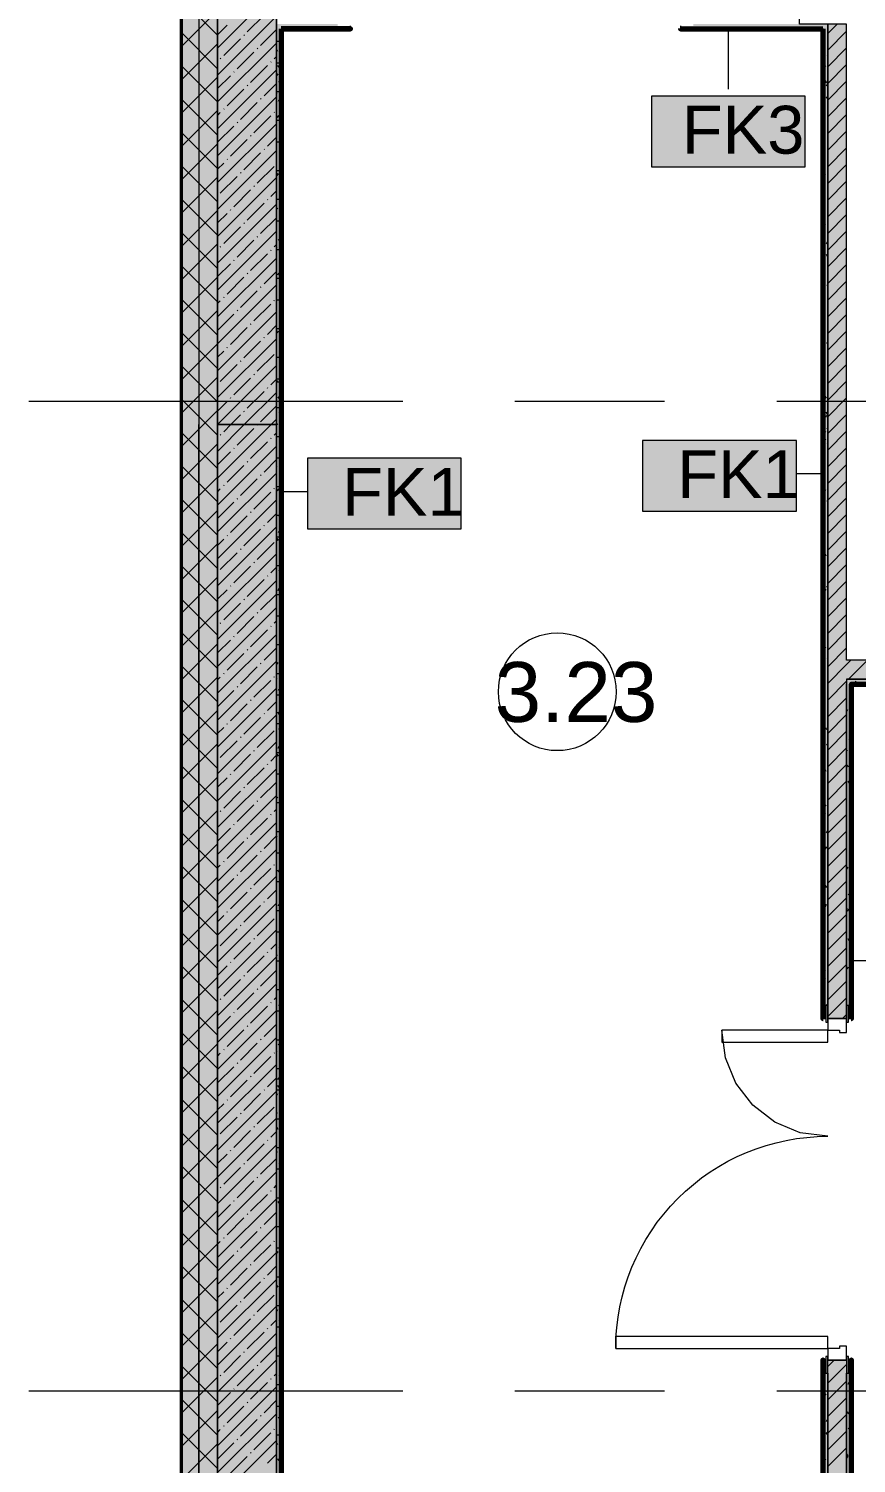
# Model space of a CAD drawing. Header units: millimetres. Extents: x -3817 to 677485, y -22715 to 103890.
# Drawn here: x 640634 to 644147, y 5168 to 11256 of the extents above; entities that cross this region are included whole.
import ezdxf

# ---------------------------------------------------------------- set-up
doc = ezdxf.new("R2010")
doc.units = ezdxf.units.MM
doc.layers.add('PDF _Геометрия', color=7, linetype='Continuous', true_color=0x1d1d1d)
doc.layers.add('PDF _Сплошная заливка', color=7, linetype='Continuous', true_color=0xffffff)
doc.layers.add('PDF _Текст', color=7, linetype='Continuous')
doc.styles.add('PDF GOST-Common', font='arial.ttf')

msp = doc.modelspace()

# ---------------------------------------------------------------- hatches: boundary and pattern name
at = {"layer": 'PDF _Сплошная заливка', "transparency": 33554559}
for points in [[(641285.5, 1775.9), (641435.5, 1775.9), (641435.5, 12267.9), (641285.5, 12267.9), (641285.5, 1922.8)], [(641435.5, 1975.9), (641685.5, 1975.9), (641685.5, 9575.9), (641435.5, 9575.9), (641435.5, 2950.4)]]:
    msp.add_hatch(color=256, dxfattribs=at).paths.add_polyline_path(points)
h = msp.add_hatch(color=256, dxfattribs=at)
h.paths.add_polyline_path([(643992.5, 11255.9), (644005.5, 11255.9), (644005.5, 11275.9), (643455.5, 11275.9), (643455.5, 11267.9), (643400.5, 11267.9), (643400.5, 11255.9), (643754.8, 11255.9)], flags=0)
h.paths.add_polyline_path([(641705.5, 11255.9), (642000.5, 11255.9), (642000.5, 11267.9), (641945.5, 11267.9), (641945.5, 11275.9), (641705.5, 11275.9)], flags=0)
h = msp.add_hatch(color=256, dxfattribs=at)
h.paths.add_polyline_path([(644025.5, 1975.9), (644025.5, 5550.9), (644017.5, 5550.9), (644017.5, 5605.9), (644005.5, 5605.9), (644005.5, 1975.9)], flags=0)
h.paths.add_polyline_path([(644017.5, 7055.9), (644017.5, 7110.9), (644025.5, 7110.9), (644025.5, 11275.9), (644005.5, 11275.9), (644005.5, 7055.9)], flags=0)
h = msp.add_hatch(color=256, dxfattribs=at)
h.paths.add_polyline_path([(644105.5, 1975.9), (644105.5, 5605.9), (644025.5, 5605.9), (644025.5, 1975.9)], flags=0)
h.paths.add_polyline_path([(644105.5, 7055.9), (644105.5, 11275.9), (644025.5, 11275.9), (644025.5, 7055.9), (644075.5, 7055.9)], flags=0)
h = msp.add_hatch(color=256, dxfattribs=at)
h.paths.add_polyline_path([(646265.5, 8495.9), (646285.5, 8495.9), (646285.5, 8575.9), (645485.5, 8575.9), (645485.5, 8495.9), (645515.5, 8495.9)], flags=0)
h.paths.add_polyline_path([(644105.5, 8495.9), (644535.5, 8495.9), (644535.5, 8575.9), (644105.5, 8575.9)], flags=0)
h = msp.add_hatch(color=256, dxfattribs=at)
h.paths.add_polyline_path([(644535.5, 8475.9), (644535.5, 8487.9), (644505.5, 8487.9), (644505.5, 8495.9), (644105.5, 8495.9), (644105.5, 8475.9), (644505.5, 8475.9)], flags=0)
h.paths.add_polyline_path([(646265.5, 8475.9), (646265.5, 8495.9), (645515.5, 8495.1), (645515.5, 8487.9), (645485.5, 8487.9), (645485.5, 8475.9), (646264.5, 8475.9)], flags=0)
h = msp.add_hatch(color=256, dxfattribs=at)
h.paths.add_polyline_path([(644113.5, 1975.9), (644125.5, 1975.9), (644125.5, 5605.9), (644113.5, 5605.9), (644113.5, 5550.9), (644105.5, 5550.9), (644105.5, 1975.9)], flags=0)
h.paths.add_polyline_path([(644113.5, 7055.9), (644125.5, 7055.9), (644125.5, 8475.9), (644105.5, 8475.9), (644106.3, 7110.9), (644113.5, 7110.9), (644113.5, 7060.5)], flags=0)

# ---------------------------------------------------------------- linework, layer by layer
at = {"layer": 'PDF _Геометрия', "color": 9, "lineweight": 9, "true_color": 0xc0c0c0}
for points in [[(644585.5, 12483.9), (644585.5, 12495.9), (643885.5, 12495.9), (643885.5, 12475.9), (644555.5, 12475.9), (643905.5, 12475.9), (643905.5, 12275.9), (644405.5, 12275.9), (644405.5, 8575.9), (644105.5, 8575.9), (644105.5, 11275.9), (644025.5, 11275.9), (644005.5, 11275.9), (643905.5, 11275.9), (643905.5, 11475.9), (643905.5, 11495.9), (643400.5, 11495.9), (643400.5, 11483.9)], [(642000.5, 11483.9), (642000.5, 11495.9), (641685.5, 11495.9), (641685.5, 11475.9), (641685.5, 11275.9), (641685.5, 2045.9), (641685.5, 9575.9), (641435.5, 9575.9), (641435.5, 1975.9), (641435.5, 1775.9), (643105.5, 1775.9), (643105.5, 2025.9), (644004.5, 2025.9)], [(641705.5, 11255.9), (642000.5, 11255.9), (642000.5, 11267.9)], [(643400.5, 11267.9), (643400.5, 11255.9)], [(644005.5, 7055.9), (644017.5, 7055.9)], [(644025.5, 7055.9), (644105.5, 7055.9)], [(644113.5, 7055.9), (644125.5, 7055.9)], [(644017.5, 5605.9), (644005.5, 5605.9), (644005.5, 1975.9), (644005.5, 1775.9), (644005.5, 1617.9), (644805.5, 1617.9), (644805.5, 1775.9), (644805.5, 1975.9), (644126.5, 1975.9)], [(644105.5, 5605.9), (644025.5, 5605.9)], [(644125.5, 1975.9), (644125.5, 5605.9), (644113.5, 5605.9)]]:
    msp.add_lwpolyline(points, dxfattribs=at)
for points in [[(641685.5, 12475.9), (641435.5, 12475.9), (641279, 12475.9), (641279, 12275.9), (641435.5, 12275.9), (641435.5, 9575.9), (641685.5, 9575.9), (641685.5, 12275.9)], [(641277.5, 1775.9), (641277.5, 1622.9), (641277.5, 1617.9), (643105.5, 1617.9), (643105.5, 1775.9), (641435.5, 1775.9), (641435.5, 12267.9), (641435.5, 12270.9), (641435.5, 12275.9), (641282.5, 12275.9), (641277.5, 12275.9)]]:
    msp.add_lwpolyline(points, close=True, dxfattribs=at)
at = {"layer": 'PDF _Геометрия', "color": 7, "lineweight": 9}
for points in [[(641435.5, 12270.9), (641285.5, 12270.9), (641282.5, 12270.9), (641282.5, 1775.9), (641282.5, 1625.9), (641282.5, 1622.9), (643105.5, 1622.9)], [(641435.5, 12267.9), (641285.5, 12267.9), (641285.5, 1775.9), (641285.5, 1625.9), (643105.5, 1625.9)], [(641356.5, 12275.9), (641356.5, 1696.9), (643105.5, 1696.9), (641435.5, 1696.9)], [(641705.5, 2045.9), (641705.5, 11254.9)], [(643400.5, 11255.9), (643992.5, 11255.9), (644005.5, 11255.9)], [(643603.4, 11255.4), (643603.4, 10999.5)], [(644005.5, 11254.9), (644005.5, 7055.9)], [(641356.5, 1975.9), (641356.5, 9575.9)], [(644005, 9367.1), (643892.5, 9367.1)], [(641706, 9292.1), (641816.9, 9292.1)], [(644105.5, 8495.9), (644505.5, 8495.9), (644105.5, 8495.9), (644105.5, 8475.9), (644105.5, 7060.5), (644105.5, 8475.9)], [(644125.5, 8475.9), (644535.5, 8475.9)], [(644125.5, 7055.9), (644125.5, 8474.9)], [(644126, 7302.5), (644409.6, 7302.5)], [(644005.5, 1975.9), (644025.5, 1975.9), (644025.5, 5550.9), (644025.5, 1975.9), (644105.5, 1975.9), (644105.5, 5550.9), (644105.5, 1975.9), (644125.5, 1975.9)]]:
    msp.add_lwpolyline(points, dxfattribs=at)
at = {"layer": 'PDF _Геометрия', "lineweight": 9}
for points in [[(641435.5, 11173.3), (641685.5, 11423.3)], [(641435.5, 11228), (641285.5, 11378)], [(641285.5, 11182.8), (641435.5, 11332.8)], [(641435.5, 11059.2), (641685.5, 11309.2)], [(641435.5, 11230.3), (641475.8, 11270.7)], [(641561.4, 11242.2), (641632.7, 11313.4)], [(644025.5, 11235.8), (644065.5, 11275.9)], [(641435.5, 11086.5), (641285.5, 11236.5)], [(641461.6, 11142.4), (641532.9, 11213.6)], [(641547.1, 11227.9), (641549.5, 11230.3)], [(641618.4, 11185.1), (641685.5, 11252.2)], [(644025.5, 11165.1), (644105.5, 11245.1)], [(641285.5, 11041.4), (641435.5, 11191.4)], [(641435.5, 10945.2), (641685.5, 11195.2)], [(641518.6, 11085.3), (641589.9, 11156.6)], [(641604.1, 11170.9), (641606.5, 11173.2)], [(644025.5, 11094.4), (644105.5, 11174.4)], [(641435.5, 10945.1), (641285.5, 11095.1)], [(641435.5, 10831.1), (641685.5, 11081.1)], [(641447.3, 11128.1), (641449.7, 11130.5)], [(641575.6, 11028.3), (641646.9, 11099.6)], [(641661.2, 11113.8), (641663.5, 11116.2)], [(641675.4, 11128.1), (641685.5, 11138.2)], [(644025.5, 11023.7), (644105.5, 11103.7)], [(641285.5, 10899.9), (641435.5, 11049.9)], [(641435.5, 11002.2), (641490.1, 11056.8)], [(641504.3, 11071.1), (641506.7, 11073.4)], [(641632.7, 10971.3), (641685.5, 11024.1)], [(644025.5, 10952.9), (644105.5, 11032.9)], [(641435.5, 10717.1), (641685.5, 10967.1)], [(641475.8, 10928.5), (641547.1, 10999.8)], [(641561.4, 11014.1), (641563.7, 11016.4)], [(641618.4, 10957), (641620.8, 10959.4)], [(644025.5, 10882.2), (644105.5, 10962.2)], [(641435.5, 10803.7), (641285.5, 10953.7)], [(641285.5, 10758.5), (641435.5, 10908.5)], [(641435.5, 10888.2), (641447.3, 10900)], [(641461.6, 10914.3), (641464, 10916.6)], [(641532.9, 10871.5), (641604.1, 10942.8)], [(641675.4, 10900), (641677.8, 10902.4)], [(641435.5, 10603), (641685.5, 10853)], [(641435.5, 10774.1), (641504.3, 10843)], [(641518.6, 10857.2), (641521, 10859.6)], [(641589.9, 10814.5), (641661.2, 10885.7)], [(644025.5, 10811.5), (644105.5, 10891.5)], [(641435.5, 10662.3), (641285.5, 10812.3)], [(641490.1, 10714.7), (641561.4, 10786)], [(641575.6, 10800.2), (641578, 10802.6)], [(641646.9, 10757.4), (641685.5, 10796)], [(644025.5, 10740.8), (644105.5, 10820.8)], [(641285.5, 10617.1), (641435.5, 10767.1)], [(641435.5, 10489), (641685.5, 10739)], [(641547.1, 10657.6), (641618.4, 10728.9)], [(641632.7, 10743.2), (641635, 10745.6)], [(644025.5, 10670.1), (644105.5, 10750.1)], [(641435.5, 10520.9), (641285.5, 10670.9)], [(641435.5, 10660.1), (641461.6, 10686.2)], [(641475.8, 10700.4), (641478.2, 10702.8)], [(641604.1, 10600.6), (641675.4, 10671.9)], [(644025.5, 10599.4), (644105.5, 10679.4)], [(641285.5, 10475.7), (641435.5, 10625.7)], [(641435.5, 10374.9), (641685.5, 10624.9)], [(641447.3, 10557.9), (641518.6, 10629.1)], [(641532.9, 10643.4), (641535.2, 10645.8)], [(644025.5, 10528.7), (644105.5, 10608.7)], [(641504.3, 10500.8), (641575.6, 10572.1)], [(641589.9, 10586.4), (641592.3, 10588.7)], [(641661.2, 10543.6), (641685.5, 10567.9)], [(644025.5, 10458), (644105.5, 10538)], [(641435.5, 10379.4), (641285.5, 10529.4)], [(641285.5, 10334.3), (641435.5, 10484.3)], [(641435.5, 10260.9), (641685.5, 10510.9)], [(641435.5, 10432), (641475.8, 10472.3)], [(641490.1, 10486.6), (641492.5, 10488.9)], [(641561.4, 10443.8), (641632.7, 10515.1)], [(641646.9, 10529.3), (641649.3, 10531.7)], [(641461.6, 10344), (641532.9, 10415.3)], [(641547.1, 10429.6), (641549.5, 10431.9)], [(641618.4, 10386.8), (641685.5, 10453.9)], [(644025.5, 10387.3), (644105.5, 10467.3)], [(641435.5, 10238), (641285.5, 10388)], [(641435.5, 10146.8), (641685.5, 10396.8)], [(641518.6, 10287), (641589.9, 10358.3)], [(641604.1, 10372.5), (641606.5, 10374.9)], [(644025.5, 10316.5), (644105.5, 10396.5)], [(641285.5, 10192.8), (641435.5, 10342.8)], [(641447.3, 10329.8), (641449.7, 10332.1)], [(641575.6, 10230), (641646.9, 10301.2)], [(641661.2, 10315.5), (641663.5, 10317.9)], [(641675.4, 10329.8), (641685.5, 10339.8)], [(644025.5, 10245.8), (644105.5, 10325.8)], [(641435.5, 10096.6), (641285.5, 10246.6)], [(641435.5, 10032.8), (641685.5, 10282.8)], [(641435.5, 10203.9), (641490.1, 10258.5)], [(641504.3, 10272.7), (641506.7, 10275.1)], [(644025.5, 10175.1), (644105.5, 10255.1)], [(641285.5, 10051.4), (641435.5, 10201.4)], [(641435.5, 9918.7), (641685.5, 10168.7)], [(641475.8, 10130.2), (641547.1, 10201.5)], [(641561.4, 10215.7), (641563.7, 10218.1)], [(641632.7, 10172.9), (641685.5, 10225.8)], [(644025.5, 10104.4), (644105.5, 10184.4)], [(641461.6, 10115.9), (641464, 10118.3)], [(641532.9, 10073.1), (641604.1, 10144.4)], [(641618.4, 10158.7), (641620.8, 10161.1)], [(644025.5, 10033.7), (644105.5, 10113.7)], [(641435.5, 9955.2), (641285.5, 10105.2)], [(641285.5, 9910), (641435.5, 10060)], [(641435.5, 10089.8), (641447.3, 10101.7)], [(641435.5, 9804.7), (641685.5, 10054.7)], [(641518.6, 10058.9), (641521, 10061.3)], [(641589.9, 10016.1), (641661.2, 10087.4)], [(641675.4, 10101.7), (641677.8, 10104)], [(641435.5, 9975.8), (641504.3, 10044.6)], [(641490.1, 9916.3), (641561.4, 9987.6)], [(641575.6, 10001.9), (641578, 10004.2)], [(641646.9, 9959.1), (641685.5, 9997.7)], [(644025.5, 9963), (644105.5, 10043)], [(641435.5, 9813.8), (641285.5, 9963.7)], [(641435.5, 9690.6), (641685.5, 9940.6)], [(641547.1, 9859.3), (641618.4, 9930.6)], [(641632.7, 9944.8), (641635, 9947.2)], [(644025.5, 9892.3), (644105.5, 9972.3)], [(641285.5, 9768.6), (641435.5, 9918.6)], [(641435.5, 9861.7), (641461.6, 9887.8)], [(641475.8, 9902.1), (641478.2, 9904.4)], [(641604.1, 9802.3), (641675.4, 9873.6)], [(644025.5, 9821.6), (644105.5, 9901.6)], [(641435.5, 9672.3), (641285.5, 9822.3)], [(641435.5, 9576.6), (641685.5, 9826.6)], [(641447.3, 9759.5), (641518.6, 9830.8)], [(641532.9, 9845), (641535.2, 9847.4)], [(644025.5, 9750.9), (644105.5, 9830.9)], [(641285.5, 9627.2), (641435.5, 9777.2)], [(641504.3, 9702.5), (641575.6, 9773.8)], [(641589.9, 9788), (641592.3, 9790.4)], [(641661.2, 9745.3), (641685.5, 9769.6)], [(644025.5, 9680.2), (644105.5, 9760.2)], [(641435.5, 9530.9), (641285.5, 9680.9)], [(641435.5, 9462.5), (641548.8, 9575.9), (641685.5, 9712.5)], [(641490.1, 9688.2), (641492.5, 9690.6)], [(641561.4, 9645.5), (641632.7, 9716.7)], [(641646.9, 9731), (641649.3, 9733.4)], [(644025.5, 9609.4), (644105.5, 9689.4)], [(641285.5, 9485.7), (641435.5, 9635.7)], [(641435.5, 9633.6), (641475.8, 9674)], [(641547.1, 9631.2), (641549.5, 9633.6)], [(641618.4, 9588.4), (641685.5, 9655.5)], [(644025.5, 9538.7), (644105.5, 9618.7)], [(641435.5, 9348.5), (641662.8, 9575.9), (641685.5, 9598.5)], [(641461.6, 9545.7), (641491.8, 9575.9), (641532.9, 9616.9)], [(641518.6, 9488.6), (641589.9, 9559.9)], [(641604.1, 9574.2), (641605.8, 9575.9), (641606.5, 9576.6)], [(641435.5, 9389.5), (641285.5, 9539.5)], [(641447.3, 9531.4), (641449.7, 9533.8)], [(641575.6, 9431.6), (641646.9, 9502.9)], [(641661.2, 9517.2), (641663.5, 9519.5)], [(641675.4, 9531.4), (641685.5, 9541.5)], [(644025.5, 9468), (644105.5, 9548)], [(641285.5, 9344.3), (641435.5, 9494.3)], [(641435.5, 9234.4), (641685.5, 9484.4)], [(641435.5, 9405.5), (641490.1, 9460.1)], [(641504.3, 9474.4), (641506.7, 9476.8)], [(644025.5, 9397.3), (644105.5, 9477.3)], [(641435.5, 9248.1), (641285.5, 9398.1)], [(641475.8, 9331.8), (641547.1, 9403.1)], [(641561.4, 9417.4), (641563.7, 9419.7)], [(641632.7, 9374.6), (641685.5, 9427.4)], [(644025.5, 9326.6), (644105.5, 9406.6)], [(641285.5, 9202.9), (641435.5, 9352.9)], [(641435.5, 9120.4), (641685.5, 9370.4)], [(641461.6, 9317.6), (641464, 9319.9)], [(641532.9, 9274.8), (641604.1, 9346.1)], [(641618.4, 9360.3), (641620.8, 9362.7)], [(644025.5, 9255.9), (644105.5, 9335.9)], [(641435.5, 9106.6), (641285.5, 9256.6)], [(641435.5, 9291.5), (641447.3, 9303.3)], [(641435.5, 9006.3), (641685.5, 9256.3)], [(641518.6, 9260.5), (641521, 9262.9)], [(641589.9, 9217.8), (641661.2, 9289.1)], [(641675.4, 9303.3), (641677.8, 9305.7)], [(644025.5, 9185.2), (644105.5, 9265.2)], [(641285.5, 9061.5), (641435.5, 9211.5)], [(641435.5, 9177.4), (641504.3, 9246.3)], [(641575.6, 9203.5), (641578, 9205.9)], [(641646.9, 9160.8), (641685.5, 9199.3)], [(644025.5, 9114.5), (644105.5, 9194.5)], [(641435.5, 8892.3), (641685.5, 9142.3)], [(641490.1, 9118), (641561.4, 9189.3)], [(641547.1, 9061), (641618.4, 9132.2)], [(641632.7, 9146.5), (641635, 9148.9)], [(641435.5, 8965.2), (641285.5, 9115.2)], [(641435.5, 9063.4), (641461.6, 9089.5)], [(641475.8, 9103.7), (641478.2, 9106.1)], [(641604.1, 9003.9), (641675.4, 9075.2)], [(644025.5, 9043.8), (644105.5, 9123.8)], [(641285.5, 8920), (641435.5, 9070)], [(641435.5, 8778.2), (641685.5, 9028.2)], [(641447.3, 8961.2), (641518.6, 9032.4)], [(641532.9, 9046.7), (641535.2, 9049.1)], [(644025.5, 8973), (644105.5, 9053)], [(641435.5, 8823.8), (641285.5, 8973.8)], [(641504.3, 8904.1), (641575.6, 8975.4)], [(641589.9, 8989.7), (641592.3, 8992.1)], [(641661.2, 8946.9), (641685.5, 8971.2)], [(644025.5, 8902.3), (644105.5, 8982.3)], [(641285.5, 8778.6), (641435.5, 8928.6)], [(641435.5, 8664.2), (641685.5, 8914.2)], [(641490.1, 8889.9), (641492.5, 8892.3)], [(641561.4, 8847.1), (641632.7, 8918.4)], [(641646.9, 8932.7), (641649.3, 8935)], [(644025.5, 8831.6), (644105.5, 8911.6)], [(641435.5, 8682.4), (641285.5, 8832.4)], [(641435.5, 8835.3), (641475.8, 8875.6)], [(641547.1, 8832.9), (641549.5, 8835.2)], [(641618.4, 8790.1), (641685.5, 8857.2)], [(644025.5, 8760.9), (644105.5, 8840.9)], [(641285.5, 8637.2), (641435.5, 8787.2)], [(641435.5, 8550.1), (641685.5, 8800.1)], [(641461.6, 8747.3), (641532.9, 8818.6)], [(641604.1, 8775.8), (641606.5, 8778.2)], [(644025.5, 8690.2), (644105.5, 8770.2)], [(641447.3, 8733.1), (641449.7, 8735.4)], [(641518.6, 8690.3), (641589.9, 8761.6)], [(641661.2, 8718.8), (641663.5, 8721.2)], [(641675.4, 8733.1), (641685.5, 8743.1)], [(641435.5, 8541), (641285.5, 8691)], [(641285.5, 8495.8), (641435.5, 8645.8)], [(641435.5, 8436.1), (641685.5, 8686.1)], [(641435.5, 8607.2), (641490.1, 8661.8)], [(641504.3, 8676), (641506.7, 8678.4)], [(641575.6, 8633.3), (641646.9, 8704.6)], [(644025.5, 8619.5), (644105.5, 8699.5)], [(641475.8, 8533.5), (641547.1, 8604.8)], [(641561.4, 8619), (641563.7, 8621.4)], [(641632.7, 8576.3), (641685.5, 8629.1)], [(644025.5, 8548.8), (644105.5, 8628.8)], [(641435.5, 8399.5), (641285.5, 8549.5)], [(641435.5, 8322.1), (641685.5, 8572.1)], [(641532.9, 8476.5), (641604.1, 8547.7)], [(641618.4, 8562), (641620.8, 8564.4)], [(644025.5, 8478.1), (644105.5, 8558.1), (644123.3, 8575.9)], [(644114, 8495.9), (644194, 8575.9)], [(641285.5, 8354.4), (641435.5, 8504.4)], [(641435.5, 8493.1), (641447.3, 8505)], [(641461.6, 8519.2), (641464, 8521.6)], [(641518.6, 8462.2), (641521, 8464.6)], [(641589.9, 8419.4), (641661.2, 8490.7)], [(641675.4, 8505), (641677.8, 8507.3)], [(644025.5, 8407.4), (644105.5, 8487.4)], [(641435.5, 8258.1), (641285.5, 8408.1)], [(641435.5, 8208), (641685.5, 8458)], [(641435.5, 8379.1), (641504.3, 8447.9)], [(641575.6, 8405.2), (641578, 8407.5)], [(644025.5, 8336.6), (644105.5, 8416.6)], [(641285.5, 8212.9), (641435.5, 8362.9)], [(641435.5, 8094), (641685.5, 8344)], [(641490.1, 8319.6), (641561.4, 8390.9)], [(641632.7, 8348.2), (641635, 8350.5)], [(641646.9, 8362.4), (641685.5, 8401)], [(644025.5, 8265.9), (644105.5, 8345.9)], [(641435.5, 8265), (641461.6, 8291.1)], [(641475.8, 8305.4), (641478.2, 8307.8)], [(641547.1, 8262.6), (641618.4, 8333.9)], [(641435.5, 8116.7), (641285.5, 8266.7)], [(641285.5, 8071.5), (641435.5, 8221.5)], [(641435.5, 7979.9), (641685.5, 8229.9)], [(641447.3, 8162.8), (641518.6, 8234.1)], [(641532.9, 8248.4), (641535.2, 8250.7)], [(641604.1, 8205.6), (641675.4, 8276.9)], [(644025.5, 8195.2), (644105.5, 8275.2)], [(641504.3, 8105.8), (641575.6, 8177.1)], [(641589.9, 8191.3), (641592.3, 8193.7)], [(641661.2, 8148.6), (641685.5, 8172.9)], [(644025.5, 8124.5), (644105.5, 8204.5)], [(641435.5, 7975.3), (641285.5, 8125.3)], [(641435.5, 7865.9), (641685.5, 8115.9)], [(641561.4, 8048.8), (641632.7, 8120.1)], [(641646.9, 8134.3), (641649.3, 8136.7)], [(644025.5, 8053.8), (644105.5, 8133.8)], [(641285.5, 7930.1), (641435.5, 8080.1)], [(641435.5, 8036.9), (641475.8, 8077.3)], [(641490.1, 8091.5), (641492.5, 8093.9)], [(641547.1, 8034.5), (641549.5, 8036.9)], [(641618.4, 7991.7), (641685.5, 8058.8)], [(644025.5, 7983.1), (644105.5, 8063.1)], [(641435.5, 7833.9), (641285.5, 7983.9)], [(641435.5, 7751.8), (641685.5, 8001.8)], [(641461.6, 7949), (641532.9, 8020.3)], [(641604.1, 7977.5), (641606.5, 7979.9)], [(644025.5, 7912.4), (644105.5, 7992.4)], [(641285.5, 7788.7), (641435.5, 7938.7)], [(641447.3, 7934.7), (641449.7, 7937.1)], [(641518.6, 7892), (641589.9, 7963.2)], [(641661.2, 7920.5), (641663.5, 7922.8)], [(641675.4, 7934.7), (641685.5, 7944.8)], [(644025.5, 7841.7), (644105.5, 7921.7)], [(641435.5, 7637.8), (641685.5, 7887.8)], [(641435.5, 7808.8), (641490.1, 7863.4)], [(641504.3, 7877.7), (641506.7, 7880.1)], [(641575.6, 7834.9), (641646.9, 7906.2)], [(641435.5, 7692.4), (641285.5, 7842.4)], [(641285.5, 7647.3), (641435.5, 7797.3)], [(641475.8, 7735.1), (641547.1, 7806.4)], [(641561.4, 7820.7), (641563.7, 7823)], [(641632.7, 7777.9), (641685.5, 7830.7)], [(644025.5, 7771), (644105.5, 7851)], [(641435.5, 7523.7), (641685.5, 7773.7)], [(641532.9, 7678.1), (641604.1, 7749.4)], [(641618.4, 7763.6), (641620.8, 7766)], [(644025.5, 7700.3), (644105.5, 7780.3)], [(641435.5, 7551), (641285.5, 7701)], [(641435.5, 7694.8), (641447.3, 7706.6)], [(641461.6, 7720.9), (641464, 7723.3)], [(641589.9, 7621.1), (641661.2, 7692.4)], [(641675.4, 7706.6), (641677.8, 7709)], [(644025.5, 7629.5), (644105.5, 7709.5)], [(641285.5, 7505.8), (641435.5, 7655.8)], [(641435.5, 7409.7), (641685.5, 7659.7)], [(641435.5, 7580.7), (641504.3, 7649.6)], [(641518.6, 7663.9), (641521, 7666.2)], [(644025.5, 7558.8), (644105.5, 7638.8)], [(641435.5, 7409.6), (641285.5, 7559.6)], [(641490.1, 7521.3), (641561.4, 7592.6)], [(641575.6, 7606.8), (641578, 7609.2)], [(641632.7, 7549.8), (641635, 7552.2)], [(641646.9, 7564.1), (641685.5, 7602.6)], [(644025.5, 7488.1), (644105.5, 7568.1)], [(641285.5, 7364.4), (641435.5, 7514.4)], [(641435.5, 7295.6), (641685.5, 7545.6)], [(641435.5, 7466.7), (641461.6, 7492.8)], [(641475.8, 7507), (641478.2, 7509.4)], [(641547.1, 7464.3), (641618.4, 7535.6)], [(644025.5, 7417.4), (644105.5, 7497.4)], [(641435.5, 7181.6), (641685.5, 7431.6)], [(641447.3, 7364.5), (641518.6, 7435.8)], [(641532.9, 7450), (641535.2, 7452.4)], [(641604.1, 7407.2), (641675.4, 7478.5)], [(641435.5, 7268.2), (641285.5, 7418.2)], [(641285.5, 7223), (641435.5, 7373)], [(641504.3, 7307.5), (641575.6, 7378.7)], [(641589.9, 7393), (641592.3, 7395.4)], [(641661.2, 7350.2), (641685.5, 7374.5)], [(644025.5, 7346.7), (644105.5, 7426.7)], [(641435.5, 7067.5), (641685.5, 7317.5)], [(641561.4, 7250.4), (641632.7, 7321.7)], [(641646.9, 7336), (641649.3, 7338.3)], [(644025.5, 7276), (644105.5, 7356)], [(641435.5, 7126.7), (641285.5, 7276.7)], [(641435.5, 7238.6), (641475.8, 7278.9)], [(641490.1, 7293.2), (641492.5, 7295.6)], [(641618.4, 7193.4), (641685.5, 7260.5)], [(644025.5, 7205.3), (644105.5, 7285.3)], [(641285.5, 7081.6), (641435.5, 7231.6)], [(641435.5, 6953.5), (641685.5, 7203.5)], [(641461.6, 7150.6), (641532.9, 7221.9)], [(641547.1, 7236.2), (641549.5, 7238.5)], [(644025.5, 7134.6), (644105.5, 7214.6)], [(641435.5, 6985.3), (641285.5, 7135.3)], [(641447.3, 7136.4), (641449.7, 7138.7)], [(641518.6, 7093.6), (641589.9, 7164.9)], [(641604.1, 7179.1), (641606.5, 7181.5)], [(641661.2, 7122.1), (641663.5, 7124.5)], [(641675.4, 7136.4), (641685.5, 7146.4)], [(644025.5, 7063.9), (644105.5, 7143.9)], [(641285.5, 6940.1), (641435.5, 7090.2)], [(641435.5, 6839.4), (641685.5, 7089.4)], [(641435.5, 7010.5), (641490.1, 7065.1)], [(641504.3, 7079.4), (641506.7, 7081.7)], [(641575.6, 7036.6), (641646.9, 7107.9)], [(644088.2, 7055.9), (644105.5, 7073.1)], [(641475.8, 6936.8), (641547.1, 7008.1)], [(641561.4, 7022.3), (641563.7, 7024.7)], [(641632.7, 6979.6), (641685.5, 7032.4)], [(641435.5, 6843.9), (641285.5, 6993.9)], [(641285.5, 6798.7), (641435.5, 6948.7)], [(641435.5, 6725.4), (641685.5, 6975.4)], [(641532.9, 6879.8), (641604.1, 6951)], [(641618.4, 6965.3), (641620.8, 6967.7)], [(641435.5, 6896.4), (641447.3, 6908.3)], [(641461.6, 6922.5), (641464, 6924.9)], [(641589.9, 6822.7), (641661.2, 6894)], [(641675.4, 6908.3), (641677.8, 6910.7)], [(641435.5, 6702.5), (641285.5, 6852.5)], [(641435.5, 6611.3), (641685.5, 6861.3)], [(641435.5, 6782.4), (641504.3, 6851.3)], [(641518.6, 6865.5), (641521, 6867.9)], [(641285.5, 6657.3), (641435.5, 6807.3)], [(641490.1, 6723), (641561.4, 6794.2)], [(641575.6, 6808.5), (641578, 6810.9)], [(641646.9, 6765.7), (641685.5, 6804.3)], [(641435.5, 6561.1), (641285.5, 6711.1)], [(641435.5, 6497.3), (641685.5, 6747.3)], [(641475.8, 6708.7), (641478.2, 6711.1)], [(641547.1, 6665.9), (641618.4, 6737.2)], [(641632.7, 6751.5), (641635, 6753.8)], [(641285.5, 6515.9), (641435.5, 6665.9)], [(641435.5, 6668.3), (641461.6, 6694.4)], [(641447.3, 6566.1), (641518.6, 6637.4)], [(641532.9, 6651.7), (641535.2, 6654)], [(641604.1, 6608.9), (641675.4, 6680.2)], [(641435.5, 6383.2), (641685.5, 6633.2)], [(641504.3, 6509.1), (641575.6, 6580.4)], [(641589.9, 6594.6), (641592.3, 6597)], [(641661.2, 6551.9), (641685.5, 6576.2)], [(641435.5, 6419.6), (641285.5, 6569.6)], [(641285.5, 6374.5), (641435.5, 6524.5)], [(641435.5, 6269.2), (641685.5, 6519.2)], [(641561.4, 6452.1), (641632.7, 6523.4)], [(641646.9, 6537.6), (641649.3, 6540)], [(641435.5, 6440.2), (641475.8, 6480.6)], [(641490.1, 6494.9), (641492.5, 6497.2)], [(641618.4, 6395.1), (641685.5, 6462.1)], [(641435.5, 6278.2), (641285.5, 6428.2)], [(641435.5, 6155.1), (641685.5, 6405.1)], [(641461.6, 6352.3), (641532.9, 6423.6)], [(641547.1, 6437.8), (641549.5, 6440.2)], [(641285.5, 6233), (641435.5, 6383)], [(641447.3, 6338), (641449.7, 6340.4)], [(641518.6, 6295.3), (641589.9, 6366.5)], [(641604.1, 6380.8), (641606.5, 6383.2)], [(641675.4, 6338), (641685.5, 6348.1)], [(641435.5, 6136.8), (641285.5, 6286.8)], [(641435.5, 6041.1), (641685.5, 6291.1)], [(641504.3, 6281), (641506.7, 6283.4)], [(641575.6, 6238.2), (641646.9, 6309.5)], [(641661.2, 6323.8), (641663.5, 6326.1)], [(641285.5, 6091.6), (641435.5, 6241.6)], [(641435.5, 6212.1), (641490.1, 6266.8)], [(641475.8, 6138.4), (641547.1, 6209.7)], [(641561.4, 6224), (641563.7, 6226.4)], [(641632.7, 6181.2), (641685.5, 6234)], [(641435.5, 5927), (641685.5, 6177)], [(641532.9, 6081.4), (641604.1, 6152.7)], [(641618.4, 6167), (641620.8, 6169.3)], [(641435.5, 5995.4), (641285.5, 6145.4)], [(641285.5, 5950.2), (641435.5, 6100.2)], [(641435.5, 6098.1), (641447.3, 6109.9)], [(641461.6, 6124.2), (641464, 6126.6)], [(641589.9, 6024.4), (641661.2, 6095.7)], [(641675.4, 6109.9), (641677.8, 6112.3)], [(641435.5, 5813), (641685.5, 6063)], [(641435.5, 5984), (641504.3, 6052.9)], [(641518.6, 6067.2), (641521, 6069.5)], [(641435.5, 5854), (641285.5, 6004)], [(641490.1, 5924.6), (641561.4, 5995.9)], [(641575.6, 6010.1), (641578, 6012.5)], [(641646.9, 5967.4), (641685.5, 6005.9)], [(641285.5, 5808.8), (641435.5, 5958.8)], [(641435.5, 5698.9), (641685.5, 5948.9)], [(641475.8, 5910.3), (641478.2, 5912.7)], [(641547.1, 5867.6), (641618.4, 5938.9)], [(641632.7, 5953.1), (641635, 5955.5)], [(641435.5, 5712.5), (641285.5, 5862.5)], [(641435.5, 5870), (641461.6, 5896.1)], [(641532.9, 5853.3), (641535.2, 5855.7)], [(641604.1, 5810.6), (641675.4, 5881.8)], [(641285.5, 5667.4), (641435.5, 5817.4)], [(641435.5, 5584.9), (641685.5, 5834.9)], [(641447.3, 5767.8), (641518.6, 5839.1)], [(641589.9, 5796.3), (641592.3, 5798.7)], [(641504.3, 5710.8), (641575.6, 5782)], [(641561.4, 5653.7), (641632.7, 5725)], [(641646.9, 5739.3), (641649.3, 5741.6)], [(641661.2, 5753.5), (641685.5, 5777.8)], [(641435.5, 5571.1), (641285.5, 5721.1)], [(641285.5, 5525.9), (641435.5, 5675.9)], [(641435.5, 5470.8), (641685.5, 5720.8)], [(641435.5, 5641.9), (641475.8, 5682.3)], [(641490.1, 5696.5), (641492.5, 5698.9)], [(641618.4, 5596.7), (641685.5, 5663.8)], [(641435.5, 5356.8), (641685.5, 5606.8)], [(641461.6, 5553.9), (641532.9, 5625.2)], [(641547.1, 5639.5), (641549.5, 5641.9)], [(644025.5, 5578.9), (644052.4, 5605.9)], [(641435.5, 5429.7), (641285.5, 5579.7)], [(641447.3, 5539.7), (641449.7, 5542.1)], [(641518.6, 5496.9), (641589.9, 5568.2)], [(641604.1, 5582.5), (641606.5, 5584.8)], [(641675.4, 5539.7), (641685.5, 5549.7)], [(644025.5, 5508.2), (644105.5, 5588.2)], [(641285.5, 5384.5), (641435.5, 5534.5)], [(641435.5, 5242.7), (641685.5, 5492.7)], [(641504.3, 5482.7), (641506.7, 5485)], [(641575.6, 5439.9), (641646.9, 5511.2)], [(641661.2, 5525.4), (641663.5, 5527.8)], [(644025.5, 5437.5), (644105.5, 5517.5)], [(641435.5, 5288.3), (641285.5, 5438.3)], [(641435.5, 5413.8), (641490.1, 5468.4)], [(641561.4, 5425.6), (641563.7, 5428)], [(641632.7, 5382.9), (641685.5, 5435.7)], [(644025.5, 5366.8), (644105.5, 5446.8)], [(641285.5, 5243.1), (641435.5, 5393.1)], [(641435.5, 5128.7), (641685.5, 5378.7)], [(641475.8, 5340.1), (641547.1, 5411.4)], [(641618.4, 5368.6), (641620.8, 5371)], [(644025.5, 5296.1), (644105.5, 5376.1)], [(641435.5, 5146.8), (641285.5, 5296.8)], [(641435.5, 5299.7), (641447.3, 5311.6)], [(641461.6, 5325.8), (641464, 5328.2)], [(641532.9, 5283.1), (641604.1, 5354.4)], [(641589.9, 5226.1), (641661.2, 5297.3)], [(641675.4, 5311.6), (641677.8, 5314)], [(644025.5, 5225.4), (644105.5, 5305.4)], [(641285.5, 5101.7), (641435.5, 5251.7)], [(641435.5, 5014.6), (641685.5, 5264.6)], [(641435.5, 5185.7), (641504.3, 5254.6)], [(641518.6, 5268.8), (641521, 5271.2)], [(641490.1, 5126.3), (641561.4, 5197.5)], [(641575.6, 5211.8), (641578, 5214.2)], [(641646.9, 5169), (641685.5, 5207.6)], [(644025.5, 5154.7), (644105.5, 5234.7)]]:
    msp.add_lwpolyline(points, dxfattribs=at)
at = {"layer": 'PDF _Геометрия', "color": 7, "lineweight": 9}
for points in [[(644025.5, 11275.9), (644025.5, 7060.5)], [(643930, 10969.4), (643276.8, 10969.4), (643276.8, 10669.4), (643930, 10669.4)], [(643892.5, 9509), (643239.4, 9509), (643239.4, 9209), (643892.5, 9209)], [(642470, 9434), (641816.9, 9434), (641816.9, 9134), (642470, 9134)]]:
    msp.add_lwpolyline(points, close=True, dxfattribs=at)
at = {"layer": 'PDF _Геометрия', "color": 253, "lineweight": 9, "true_color": 0x9b9b9b}
for points in [[(641686.7, 11202.7), (641696.7, 11202.7)], [(641703, 11200.9), (641698, 11209.6)], [(643491.1, 11257.7), (643490, 11255.9)], [(644005.5, 11233.2), (644013.2, 11233.2)], [(641691.9, 11159.3), (641686.8, 11168)], [(644025.5, 11140.7), (644023.4, 11144.3)], [(641686.7, 11111.3), (641696.7, 11111.3)], [(641696, 11091.2), (641690.9, 11099.9)], [(644005.5, 11111.3), (644013.2, 11111.3)], [(644017.2, 11094), (644012.2, 11102.7)], [(641690.7, 11065.3), (641685.6, 11056.6)], [(641700, 11023.2), (641695, 11031.9)], [(644005.5, 11019.9), (644013.2, 11019.9)], [(644012, 11062.6), (644006.9, 11053.8)], [(644021.3, 11026), (644016.3, 11034.7)], [(644023.1, 11020.9), (644018.1, 11012.2)], [(641688.9, 10981.6), (641685.5, 10987.5)], [(641686.7, 10989.4), (641696.7, 10989.4)], [(644025.4, 10957.9), (644020.4, 10966.6)], [(641697.7, 10955.7), (641692.7, 10947)], [(644005.5, 10897.9), (644013.2, 10897.9)], [(644014.3, 10916.3), (644009.2, 10925)], [(641686.7, 10867.5), (641696.7, 10867.5)], [(641693.7, 10887.6), (641688.6, 10878.9)], [(641704.8, 10846), (641699.8, 10837.3)], [(641685.9, 10803.8), (641685.5, 10804.6)], [(641686.7, 10776), (641696.7, 10776)], [(644007.2, 10806.6), (644005.5, 10809.6)], [(644005.5, 10776), (644013.2, 10776)], [(641705.2, 10709.4), (641700.2, 10718.1)], [(644006.8, 10748.8), (644005.5, 10746.5)], [(644011.3, 10738.6), (644006.2, 10747.3)], [(641686.7, 10654.1), (641696.7, 10654.1)], [(644005.5, 10684.6), (644013.2, 10684.6)], [(641692.6, 10641.9), (641687.5, 10633.2)], [(641703.7, 10600.3), (641698.7, 10591.5)], [(644013.8, 10639.1), (644008.8, 10630.4)], [(641686.7, 10532.2), (641696.7, 10532.2)], [(644005.5, 10562.7), (644013.2, 10562.7)], [(641691.1, 10490.1), (641686, 10498.8)], [(641686.7, 10440.7), (641696.7, 10440.7)], [(644005.5, 10440.7), (644013.2, 10440.7)], [(644016.4, 10424.8), (644011.4, 10433.5)], [(641699.2, 10354), (641694.2, 10362.7)], [(644005.5, 10349.3), (644013.2, 10349.3)], [(644012.8, 10393.4), (644007.7, 10384.7)], [(644023.9, 10351.7), (644018.9, 10343)], [(641687.4, 10328.1), (641685.5, 10324.8)], [(641686.7, 10318.8), (641696.7, 10318.8)], [(644024.6, 10288.8), (644019.6, 10297.5)], [(641686.7, 10196.9), (641696.7, 10196.9)], [(641694.5, 10218.5), (641689.4, 10209.7)], [(644005.5, 10227.4), (644013.2, 10227.4)], [(644025.5, 10171.6), (644021.9, 10165.3)], [(641686.7, 10105.5), (641696.7, 10105.5)], [(644005.5, 10105.5), (644013.2, 10105.5)], [(644010.5, 10069.4), (644005.5, 10078.1)], [(644005.5, 10014), (644013.2, 10014)], [(641686.7, 9983.5), (641696.7, 9983.5)], [(641693.4, 9972.7), (641688.3, 9964)], [(641704.5, 9931.1), (641699.5, 9922.4)], [(641705.5, 9977.5), (641703.5, 9980.9)], [(644025.5, 9927.7), (644020.8, 9919.6)], [(644005.5, 9892.1), (644013.2, 9892.1)], [(641686.7, 9861.6), (641696.7, 9861.6)], [(641705.5, 9794.6), (641700.5, 9803.2)], [(641686.7, 9770.2), (641696.7, 9770.2)], [(641694.4, 9752.9), (641689.3, 9761.6)], [(641705.5, 9749.9), (641702.5, 9744.7)], [(644005.5, 9770.2), (644013.2, 9770.2)], [(641698.4, 9684.8), (641693.4, 9693.6)], [(644013.6, 9724.2), (644008.5, 9715.5)], [(644019.7, 9687.6), (644014.7, 9696.3)], [(641686.7, 9648.3), (641696.7, 9648.3)], [(641702.5, 9616.8), (641697.5, 9625.5)], [(644005.5, 9678.7), (644013.2, 9678.7)], [(644023.8, 9619.6), (644018.8, 9628.3)], [(641691.4, 9575.2), (641686.3, 9583.9)], [(644020.6, 9614.5), (644015.6, 9605.8)], [(644025.5, 9555.7), (644022.9, 9560.3)], [(641686.7, 9526.3), (641696.7, 9526.3)], [(641705.5, 9506), (641701.4, 9498.9)], [(644005.5, 9556.8), (644013.2, 9556.8)], [(644016.5, 9546.5), (644011.5, 9537.8)], [(644016.7, 9509.9), (644011.7, 9518.6)], [(644025.5, 9501), (644022.7, 9496.2)], [(644005.6, 9468.3), (644005.5, 9468.5)], [(641688.4, 9397.5), (641685.5, 9402.5)], [(641686.7, 9434.9), (641696.7, 9434.9)], [(644005.5, 9434.9), (644013.2, 9434.9)], [(644009.7, 9400.2), (644005.5, 9407.5)], [(644005.5, 9343.5), (644013.2, 9343.5)], [(644013.7, 9332.2), (644008.7, 9340.9)], [(641686.7, 9313), (641696.7, 9313)], [(641694.2, 9303.5), (641689.1, 9294.8)], [(641705.5, 9306.9), (641702.7, 9311.8)], [(644015.4, 9300.8), (644010.4, 9292.1)], [(644025.5, 9257.2), (644021.6, 9250.4)], [(641701.2, 9193.9), (641696.2, 9185.2)], [(644005.5, 9221.5), (644013.2, 9221.5)], [(641686.7, 9191.1), (641696.7, 9191.1)], [(641686.7, 9099.6), (641696.7, 9099.6)], [(641693.6, 9083.7), (641688.5, 9092.4)], [(641697.2, 9125.8), (641692.1, 9117.1)], [(641705.5, 9079.3), (641703.3, 9075.5)], [(644005.5, 9099.6), (644013.2, 9099.6)], [(644018.9, 9018.4), (644013.9, 9027.2)], [(641686.7, 8977.7), (641696.7, 8977.7)], [(641701.7, 8947.6), (641696.7, 8956.3)], [(644005.5, 9008.2), (644013.2, 9008.2)], [(644010.3, 8987), (644005.5, 8978.7)], [(644006.2, 8919), (644005.5, 8917.7)], [(644025.5, 8885.2), (644022.1, 8891.1)], [(641686.7, 8855.8), (641696.7, 8855.8)], [(641696.1, 8880.1), (641691, 8871.4)], [(641705.5, 8835.5), (641702.2, 8829.8)], [(644005.5, 8886.3), (644013.2, 8886.3)], [(644017.3, 8877.3), (644012.3, 8868.6)], [(641687.6, 8728.3), (641685.5, 8731.9)], [(641686.7, 8764.3), (641696.7, 8764.3)], [(644005.5, 8764.3), (644013.2, 8764.3)], [(644005.5, 8672.9), (644013.2, 8672.9)], [(644012.9, 8663), (644007.9, 8671.8)], [(641686.7, 8642.4), (641696.7, 8642.4)], [(644016.2, 8631.6), (644011.2, 8622.9)], [(644025.5, 8586.6), (644022.4, 8581.3)], [(641690.9, 8566.3), (641685.9, 8557.6)], [(644005.5, 8551), (644013.2, 8551)], [(641686.8, 8498.3), (641685.5, 8496)], [(641686.7, 8520.5), (641696.7, 8520.5)], [(644144.1, 8487.4), (644139.1, 8478.7)], [(644146, 8493.5), (644144.7, 8495.9)], [(641686.7, 8429.1), (641696.7, 8429.1)], [(641698, 8456.7), (641692.9, 8448)], [(644005.5, 8429.1), (644013.2, 8429.1)], [(644025.5, 8403.7), (644025.4, 8403.6)], [(644123.7, 8410.2), (644118.7, 8418.9)], [(644125.1, 8459.5), (644125.5, 8459.5)], [(641696.8, 8346.5), (641691.8, 8355.2)], [(641705.5, 8392.5), (641703, 8396.8)], [(644109.6, 8366.5), (644105.5, 8359.4)], [(644125.5, 8346.2), (644122.8, 8350.9)], [(644125.1, 8368.1), (644125.5, 8368.1)], [(641686.7, 8307.1), (641696.7, 8307.1)], [(641700.9, 8278.5), (641695.9, 8287.2)], [(644005.5, 8337.6), (644013.2, 8337.6)], [(644022.2, 8281.2), (644017.2, 8289.9)], [(644120.7, 8324.9), (644115.7, 8316.2)], [(641685.7, 8252.6), (641685.5, 8252.2)], [(641705, 8210.4), (641700, 8219.1)], [(644007, 8249.8), (644005.5, 8247.2)], [(644025.5, 8214.6), (644021.3, 8221.9)], [(644120.7, 8232.5), (644115.7, 8241.2)], [(644125.1, 8246.2), (644125.5, 8246.2)], [(641686.7, 8185.2), (641696.7, 8185.2)], [(641693.8, 8168.8), (641688.8, 8177.5)], [(641696.9, 8210.9), (641691.8, 8202.2)], [(641705.5, 8164.9), (641703, 8160.6)], [(644005.5, 8215.7), (644013.2, 8215.7)], [(644025.5, 8159.9), (644024.3, 8157.8)], [(644109.6, 8190.9), (644105.5, 8198)], [(644125.5, 8211.2), (644122.8, 8206.5)], [(644019.2, 8103.5), (644014.2, 8112.2)], [(644025.5, 8153.7), (644025.3, 8153.9)], [(644113.6, 8122.9), (644108.6, 8131.6)], [(644123.7, 8147.2), (644118.7, 8138.5)], [(644125.1, 8124.3), (644125.5, 8124.3)], [(641686.8, 8059.1), (641685.5, 8061.4)], [(641686.7, 8093.8), (641696.7, 8093.8)], [(644005.5, 8093.8), (644013.2, 8093.8)], [(644008.1, 8061.9), (644005.5, 8066.4)], [(644117.7, 8054.8), (644112.7, 8063.5)], [(641690.9, 7991.1), (641685.8, 7999.8)], [(644005.9, 8004.1), (644005.5, 8003.3)], [(644005.5, 8002.3), (644013.2, 8002.3)], [(644012.1, 7993.9), (644007.1, 8002.6)], [(644106.6, 8013.2), (644105.5, 8015.1)], [(644125.1, 8032.8), (644125.5, 8032.8)], [(641686.7, 7971.9), (641696.7, 7971.9)], [(644016.2, 7925.8), (644011.2, 7934.5)], [(644017.1, 7962.4), (644012, 7953.7)], [(641705.5, 7904.8), (641705.2, 7905.4)], [(644005.5, 7880.4), (644013.2, 7880.4)], [(644122.6, 7901.5), (644117.6, 7892.8)], [(644125.1, 7910.9), (644125.5, 7910.9)], [(641687.6, 7829.1), (641685.5, 7825.5)], [(641686.7, 7849.9), (641696.7, 7849.9)], [(644024.1, 7852.8), (644019.1, 7844)], [(641686.7, 7758.5), (641696.7, 7758.5)], [(641705.5, 7738.2), (641704.9, 7737.2)], [(644005.5, 7758.5), (644013.2, 7758.5)], [(644020, 7784.7), (644015, 7776)], [(644122.9, 7741.1), (644117.9, 7749.8)], [(644125.1, 7789), (644125.5, 7789)], [(641696, 7677.3), (641691, 7686)], [(644110.4, 7697.4), (644105.5, 7688.9)], [(644125.1, 7697.5), (644125.5, 7697.5)], [(641686.7, 7636.6), (641696.7, 7636.6)], [(644005.5, 7667.1), (644013.2, 7667.1)], [(644021.4, 7612.1), (644016.4, 7620.8)], [(641686.5, 7583.4), (641685.5, 7581.6)], [(641704.2, 7541.3), (641699.2, 7550)], [(644117.5, 7587.7), (644112.4, 7579)], [(644125.1, 7575.6), (644125.5, 7575.6)], [(641686.7, 7514.7), (641696.7, 7514.7)], [(641697.7, 7541.8), (641692.6, 7533.1)], [(644005.5, 7545.1), (644013.2, 7545.1)], [(644018.9, 7539), (644013.9, 7530.3)], [(644025.5, 7489.3), (644025.1, 7488.6)], [(644108.8, 7521.7), (644105.5, 7527.4)], [(644113.4, 7519.7), (644108.3, 7511)], [(641704.7, 7432.1), (641699.7, 7423.4)], [(644025.5, 7483.1), (644024.5, 7484.7)], [(644124.5, 7478), (644119.5, 7469.3)], [(644125.1, 7453.7), (644125.5, 7453.7)], [(641686.7, 7423.2), (641696.7, 7423.2)], [(644005.5, 7423.2), (644013.2, 7423.2)], [(644007.3, 7392.7), (644005.5, 7395.8)], [(644116.9, 7385.7), (644111.9, 7394.4)], [(641690.1, 7321.9), (641685.5, 7329.9)], [(641700.6, 7364.1), (641695.6, 7355.4)], [(644006.7, 7334.9), (644005.5, 7332.8)], [(644005.5, 7331.8), (644013.2, 7331.8)], [(644125.1, 7362.3), (644125.5, 7362.3)], [(641686.7, 7301.3), (641696.7, 7301.3)], [(644015.4, 7256.7), (644010.4, 7265.4)], [(644112.3, 7273.9), (644107.3, 7265.2)], [(644005.5, 7209.9), (644013.2, 7209.9)], [(644013.8, 7225.2), (644008.7, 7216.5)], [(644123.4, 7232.3), (644118.4, 7223.6)], [(644125.1, 7240.3), (644125.5, 7240.3)], [(641686.7, 7179.4), (641696.7, 7179.4)], [(644009.7, 7157.2), (644005.5, 7149.9)], [(641686.7, 7087.9), (641696.7, 7087.9)], [(641699.6, 7118.3), (641694.5, 7109.6)], [(644005.5, 7087.9), (644013.2, 7087.9)], [(644017.5, 7109.7), (644015.8, 7106.8)], [(644020.8, 7115.6), (644018.1, 7110.9)], [(644125.1, 7118.4), (644125.5, 7118.4)], [(641686.7, 6966), (641696.7, 6966)], [(641699.3, 6940.1), (641694.3, 6948.8)], [(641705.5, 6990.4), (641705.4, 6990.5)], [(641687.3, 6914.2), (641685.5, 6911.1)], [(641703.4, 6872.1), (641698.4, 6880.8)], [(641686.7, 6844.1), (641696.7, 6844.1)], [(641694.4, 6804.6), (641689.3, 6795.8)], [(641696.3, 6762.4), (641691.3, 6771.1)], [(641705.5, 6807.5), (641702.5, 6812.8)], [(641690.3, 6736.5), (641685.5, 6728.2)], [(641686.7, 6752.7), (641696.7, 6752.7)], [(641689.3, 6652.7), (641685.5, 6659.3)], [(641701.5, 6694.9), (641696.4, 6686.2)], [(641686.7, 6630.7), (641696.7, 6630.7)], [(641693.3, 6584.7), (641688.3, 6593.4)], [(641689.2, 6490.8), (641685.5, 6484.3)], [(641686.7, 6508.8), (641696.7, 6508.8)], [(641686.7, 6417.4), (641696.7, 6417.4)], [(641700.4, 6449.2), (641695.3, 6440.4)], [(641686.7, 6295.5), (641696.7, 6295.5)], [(641698.5, 6270.9), (641693.5, 6279.7)], [(641686.7, 6173.5), (641696.7, 6173.5)], [(641705.5, 6137), (641701.7, 6143.6)], [(641691.1, 6067.4), (641686.1, 6058.6)], [(641686.7, 6082.1), (641696.7, 6082.1)], [(641686.7, 5960.2), (641696.7, 5960.2)], [(641692.5, 5915.5), (641687.5, 5924.3)], [(641690, 5821.6), (641685.5, 5813.8)], [(641686.7, 5838.3), (641696.7, 5838.3)], [(641686.7, 5746.8), (641696.7, 5746.8)], [(641701.2, 5780), (641696.1, 5771.3)], [(641705.5, 5665.5), (641703.2, 5661.6)], [(641686.7, 5624.9), (641696.7, 5624.9)], [(641704.1, 5602.3), (641699.1, 5593.6)], [(644125.5, 5603), (644123.8, 5605.9)], [(641701.8, 5533.7), (641696.8, 5542.5)], [(644010.2, 5573.1), (644005.5, 5564.9)], [(644125.1, 5563.9), (644125.5, 5563.9)], [(641686.7, 5503), (641696.7, 5503)], [(644005.5, 5533.5), (644013.2, 5533.5)], [(644115.8, 5512.1), (644110.7, 5503.4)], [(641705.5, 5466.4), (641700.9, 5474.4)], [(644017.3, 5463.4), (644012.2, 5454.7)], [(644025.5, 5471.4), (644022.1, 5477.2)], [(644125.5, 5420.1), (644120.7, 5428.5)], [(644125.5, 5468), (644121.9, 5461.8)], [(644125.1, 5442), (644125.5, 5442)], [(641686.7, 5411.5), (641696.7, 5411.5)], [(641698.8, 5356), (641693.8, 5364.7)], [(641705.5, 5405.5), (641704.9, 5406.4)], [(644005.5, 5411.5), (644013.2, 5411.5)], [(644013.2, 5395.4), (644008.2, 5386.7)], [(644114.5, 5378.1), (644109.5, 5386.8)], [(641687.7, 5314.4), (641685.5, 5318.2)], [(641703.1, 5356.5), (641698, 5347.8)], [(644005.5, 5320.1), (644013.2, 5320.1)], [(644024.2, 5290.8), (644019.2, 5299.5)], [(644024.3, 5353.8), (644019.3, 5345.1)], [(644118.6, 5310.1), (644113.6, 5318.8)], [(644125.1, 5350.6), (644125.5, 5350.6)], [(641686.7, 5289.6), (641696.7, 5289.6)], [(641691.7, 5246.4), (641686.7, 5255.1)], [(644013, 5249.1), (644008, 5257.9)], [(644122.7, 5242.1), (644117.7, 5250.8)], [(641695.8, 5178.3), (641690.8, 5187)], [(644005.5, 5198.2), (644013.2, 5198.2)], [(644017.1, 5181.1), (644012.1, 5189.8)], [(644110.6, 5198.4), (644105.6, 5189.7)], [(644111.5, 5200.4), (644106.5, 5209.1)], [(644125.1, 5228.7), (644125.5, 5228.7)]]:
    msp.add_lwpolyline(points, dxfattribs=at)
at = {"layer": 'PDF _Геометрия', "color": 52, "lineweight": 70, "true_color": 0xe1dc04}
for points in [[(641706.5, 11254.9), (642000.5, 11254.9), (642000.5, 11255.9), (641705.5, 11255.9)], [(643400.5, 11255.9), (643400.5, 11254.9), (644004.5, 11254.9)]]:
    msp.add_lwpolyline(points, dxfattribs=at)
at = {"layer": 'PDF _Геометрия', "color": 52, "lineweight": 9, "true_color": 0xe1dc04}
for points in [[(641705.5, 11255.9), (641705.5, 11254.9)], [(644005.5, 11254.9), (644005.5, 11255.9), (643992.5, 11255.9), (643400.5, 11255.9)]]:
    msp.add_lwpolyline(points, dxfattribs=at)
at = {"layer": 'PDF _Геометрия', "color": 231, "lineweight": 9, "true_color": 0xff80c0}
for points in [[(641706.5, 11254.9), (641705.5, 11254.9), (641705.5, 2045.9), (641706.5, 2045.9), (644004.5, 2045.9)], [(644005.5, 7055.9), (644005.5, 11254.9), (644004.5, 11254.9)], [(644535.5, 8475.9), (644125.5, 8475.9), (644125.5, 8474.9), (644125.5, 7055.9)]]:
    msp.add_lwpolyline(points, dxfattribs=at)
at = {"layer": 'PDF _Геометрия', "color": 231, "lineweight": 70, "true_color": 0xff80c0}
for points in [[(644004.5, 2025.9), (644004.5, 1975.9), (644005.5, 1975.9), (644005.5, 2025.9), (644005.5, 2045.9), (644005.5, 5605.9), (644004.5, 5605.9), (644004.5, 2046.9), (641706.5, 2046.9), (641706.5, 11254.9)], [(644004.5, 11254.9), (644004.5, 7055.9), (644005.5, 7055.9)], [(644125.5, 7055.9), (644126.5, 7055.9), (644126.5, 8474.9), (644535.5, 8474.9), (644535.5, 8475.9)], [(644126.5, 2045.9), (644805.5, 2045.9), (644805.5, 2046.9), (644126.5, 2046.9), (644126.5, 5605.9), (644125.5, 5605.9), (644125.5, 2045.9), (644125.5, 2025.9), (644125.5, 1975.9)]]:
    msp.add_lwpolyline(points, dxfattribs=at)
at = {"layer": 'PDF _Геометрия', "color": 253, "lineweight": 9, "true_color": 0xaaaaaa}
for points in [[(641435.5, 9499), (641435.5, 11086.5)], [(640633.9, 9675.9), (642221.4, 9675.9)], [(642697.7, 9675.9), (643332.7, 9675.9)], [(643808.9, 9675.9), (645396.4, 9675.9)], [(641435.5, 8387.8), (641435.5, 9022.8)], [(641435.5, 6324), (641435.5, 7911.5)], [(641435.5, 5212.8), (641435.5, 5847.8)], [(640633.9, 5475.9), (642221.4, 5475.9)], [(642697.7, 5475.9), (643332.7, 5475.9)], [(643808.9, 5475.9), (645396.4, 5475.9)]]:
    msp.add_lwpolyline(points, dxfattribs=at)
at = {"layer": 'PDF _Геометрия', "color": 253, "lineweight": 13, "true_color": 0xaaaaaa}
for points in [[(644025.5, 7040.9), (644025.5, 7110.9), (644017.5, 7110.9), (644017.5, 7040.9)], [(644113.5, 7040.9), (644113.5, 7110.9), (644105.5, 7110.9), (644105.5, 7040.9)], [(643575.5, 7005.9), (643575.5, 6955.9), (644025.5, 6955.9), (644025.5, 7005.9)], [(644025.5, 7005.9), (644075.5, 7005.9), (644075.5, 6995.9), (644105.5, 6995.9), (644105.5, 7055.9), (644025.5, 7055.9)], [(644105.5, 7040.9), (644105.5, 7055.9), (644104.5, 7055.9), (644104.5, 7040.9)], [(643125.5, 5655.9), (644025.5, 5655.9), (644025.5, 5705.9), (643125.5, 5705.9)], [(644025.5, 5655.9), (644025.5, 5605.9), (644105.5, 5605.9), (644105.5, 5665.9), (644075.5, 5665.9), (644075.5, 5655.9)], [(644025.5, 5620.9), (644017.5, 5620.9), (644017.5, 5550.9), (644025.5, 5550.9)], [(644105.5, 5620.9), (644104.5, 5620.9), (644104.5, 5605.9), (644105.5, 5605.9)], [(644113.5, 5620.9), (644105.5, 5620.9), (644105.5, 5550.9), (644113.5, 5550.9)]]:
    msp.add_lwpolyline(points, close=True, dxfattribs=at)
at = {"layer": 'PDF _Геометрия', "color": 253, "lineweight": 9, "true_color": 0xaaaaaa}
msp.add_lwpolyline([(643125.5, 5655.9, -0.414215), (644025.5, 6555.9), (643909, 6571.2), (643800.5, 6616.1), (643707.3, 6687.7), (643635.8, 6780.9), (643590.8, 6889.4), (643575.5, 7005.9)], format="xyb", dxfattribs=at)
msp.add_circle((642877.5, 8442.5), 250, dxfattribs=at)
at = {"layer": 'PDF _Геометрия', "color": 7, "lineweight": 9}
msp.add_circle((642877.5, 8442.5), 250, dxfattribs=at)
at = {"layer": 'PDF _Сплошная заливка', "lineweight": 35, "transparency": 33554559}
for points in [[(641685.5, 9575.9), (641685.5, 12475.9), (641435.5, 9575.9), (641435.5, 12475.9)], [(641705.5, 2045.9), (641705.5, 11275.9), (641685.5, 2045.9), (641685.5, 11275.9)]]:
    msp.add_solid(points, dxfattribs=at)
at = {"layer": 'PDF _Сплошная заливка', "color": 52, "lineweight": 35, "true_color": 0xe1dc04, "transparency": 33554559}
for points in [[(642000.5, 11254.9), (642000.5, 11255.9), (641706.5, 11254.9)], [(643992.5, 11254.9), (643992.5, 11255.9), (643754.8, 11254.9)]]:
    msp.add_solid(points, dxfattribs=at)
at = {"layer": 'PDF _Сплошная заливка', "lineweight": 9, "transparency": 33554559}
for points in [[(643930, 10969.4), (643276.8, 10969.4), (643930, 10669.4), (643276.8, 10669.4)], [(643892.5, 9509), (643239.4, 9509), (643892.5, 9209), (643239.4, 9209)], [(642470, 9434), (641816.9, 9434), (642470, 9134), (641816.9, 9134)]]:
    msp.add_solid(points, dxfattribs=at)
at = {"layer": 'PDF _Сплошная заливка', "color": 254, "lineweight": 35, "true_color": 0xffb9dc, "transparency": 33554559}
for points in [[(644535.5, 8474.9), (644535.5, 8475.9), (644126.5, 8474.9)], [(644004.5, 7055.9), (644005.5, 7055.9), (644004.5, 7060.5)]]:
    msp.add_solid(points, dxfattribs=at)

# ---------------------------------------------------------------- texts
at = {"layer": 'PDF _Текст', "char_height": 203.2, "attachment_point": 4, "style": 'PDF GOST-Common'}
for s, insert in [('FK3', (643405.9, 10826)), ('FK1', (643386.5, 9365.6)), ('FK1', (641964, 9290.6))]:
    msp.add_mtext(s, dxfattribs=dict(at, insert=insert))
at = {"layer": 'PDF _Текст', "color": 250, "true_color": 0x3c3c3c, "insert": (642611.8, 8439.7), "char_height": 254, "attachment_point": 4, "style": 'PDF GOST-Common'}
msp.add_mtext('3.23', dxfattribs=at)

doc.saveas('drawing.dxf')
